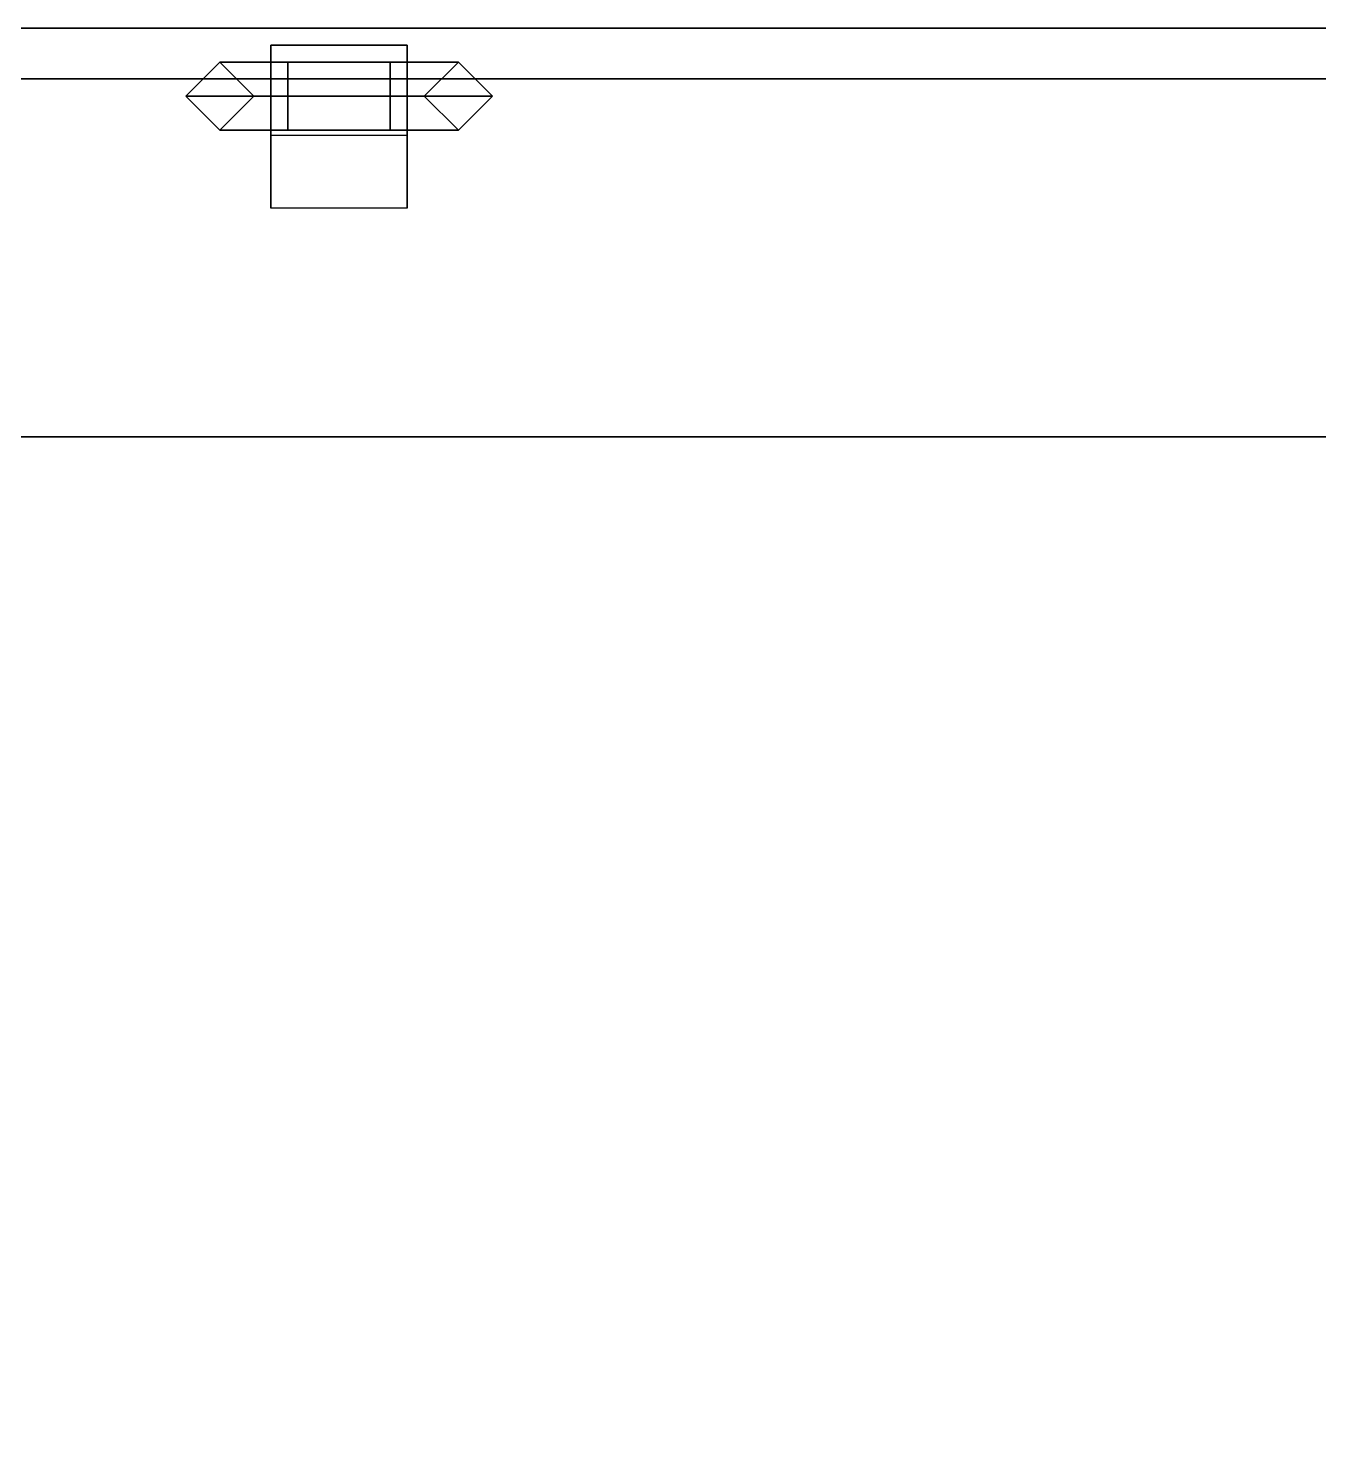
# Model space of a CAD drawing. Header units: millimetres. Extents: x -1.7 to 1.6, y -3.2 to 7.1.
# Drawn here: x -0.893 to -0.135, y 2.336 to 3.16 of the extents above; entities that cross this region are included whole.
import ezdxf

# ---------------------------------------------------------------- set-up
doc = ezdxf.new("R2010")
doc.units = ezdxf.units.MM
doc.header["$MEASUREMENT"] = 0

msp = doc.modelspace()

# ---------------------------------------------------------------- linework, layer by layer
for points in [[(0.96, 2.02, 1.82), (0.96, 3.16, 1.16), (-0.96, 3.16, 1.16), (-0.96, 2.02, 1.82)], [(0.96, 3.16, 1.16), (0.96, 3.13016, 1.07919), (-0.96, 3.13016, 1.07919), (-0.96, 3.16, 1.16)], [(-0.75, 3.15, 0.9), (-0.75, 3.05437, 0.87392), (-0.75, 3.09723, 0.99), (-0.75, 3.15, 0.99)], [(-0.75, 3.15, 0.99), (-0.75, 3.09723, 0.99), (-0.67, 3.09723, 0.99), (-0.67, 3.15, 0.99)], [(-0.67, 3.15, 0.99), (-0.67, 3.15, 0.9), (-0.75, 3.15, 0.9), (-0.75, 3.15, 0.99)], [(-0.67, 3.15, 0.9), (-0.67, 3.05437, 0.87392), (-0.75, 3.05437, 0.87392), (-0.75, 3.15, 0.9)], [(-0.67, 3.09723, 0.99), (-0.67, 3.05437, 0.87392), (-0.67, 3.15, 0.9), (-0.67, 3.15, 0.99)], [(-0.74, 3.14, 0.74), (-0.74, 3.12, 0.72), (-0.8, 3.12, 0.77), (-0.78, 3.14, 0.78)], [(-0.78, 3.14, 0.78), (-0.8, 3.12, 0.77), (-0.8, 3.12, 0.96), (-0.78, 3.14, 0.94)], [(-0.75, 3.12, 0.96), (-0.75, 3.14, 0.94), (-0.78, 3.14, 0.94), (-0.8, 3.12, 0.96)], [(-0.74, 3.12, 0.76), (-0.74, 3.14, 0.74), (-0.78, 3.14, 0.78), (-0.76, 3.12, 0.79)], [(-0.76, 3.12, 0.79), (-0.78, 3.14, 0.78), (-0.78, 3.14, 0.94), (-0.76, 3.12, 0.92)], [(-0.75, 3.14, 0.94), (-0.75, 3.12, 0.92), (-0.76, 3.12, 0.92), (-0.78, 3.14, 0.94)], [(-0.68, 3.14, 0.74), (-0.68, 3.12, 0.72), (-0.74, 3.12, 0.72), (-0.74, 3.14, 0.74)], [(-0.68, 3.12, 0.76), (-0.68, 3.14, 0.74), (-0.74, 3.14, 0.74), (-0.74, 3.12, 0.76)], [(-0.68, 3.12, 0.72), (-0.68, 3.14, 0.74), (-0.64, 3.14, 0.78), (-0.62, 3.12, 0.77)], [(-0.68, 3.14, 0.74), (-0.68, 3.12, 0.76), (-0.66, 3.12, 0.79), (-0.64, 3.14, 0.78)], [(-0.67, 3.12, 0.92), (-0.67, 3.14, 0.94), (-0.64, 3.14, 0.94), (-0.66, 3.12, 0.92)], [(-0.67, 3.14, 0.94), (-0.67, 3.12, 0.96), (-0.62, 3.12, 0.96), (-0.64, 3.14, 0.94)], [(-0.64, 3.14, 0.78), (-0.66, 3.12, 0.79), (-0.66, 3.12, 0.92), (-0.64, 3.14, 0.94)], [(-0.62, 3.12, 0.77), (-0.64, 3.14, 0.78), (-0.64, 3.14, 0.94), (-0.62, 3.12, 0.96)], [(0.96, 3.13016, 1.07919), (0.96, 2.92, 0.51), (-0.96, 2.92, 0.51), (-0.96, 3.13016, 1.07919)], [(-0.74, 3.12, 0.72), (-0.74, 3.1, 0.74), (-0.78, 3.1, 0.78), (-0.8, 3.12, 0.77)], [(-0.8, 3.12, 0.77), (-0.78, 3.1, 0.78), (-0.78, 3.1, 0.94), (-0.8, 3.12, 0.96)], [(-0.75, 3.1, 0.94), (-0.75, 3.12, 0.96), (-0.8, 3.12, 0.96), (-0.78, 3.1, 0.94)], [(-0.74, 3.1, 0.74), (-0.74, 3.12, 0.76), (-0.76, 3.12, 0.79), (-0.78, 3.1, 0.78)], [(-0.78, 3.1, 0.78), (-0.76, 3.12, 0.79), (-0.76, 3.12, 0.92), (-0.78, 3.1, 0.94)], [(-0.75, 3.12, 0.92), (-0.75, 3.1, 0.94), (-0.78, 3.1, 0.94), (-0.76, 3.12, 0.92)], [(-0.68, 3.12, 0.72), (-0.68, 3.1, 0.74), (-0.74, 3.1, 0.74), (-0.74, 3.12, 0.72)], [(-0.68, 3.1, 0.74), (-0.68, 3.12, 0.76), (-0.74, 3.12, 0.76), (-0.74, 3.1, 0.74)], [(-0.68, 3.1, 0.74), (-0.68, 3.12, 0.72), (-0.62, 3.12, 0.77), (-0.64, 3.1, 0.78)], [(-0.68, 3.12, 0.76), (-0.68, 3.1, 0.74), (-0.64, 3.1, 0.78), (-0.66, 3.12, 0.79)], [(-0.67, 3.1, 0.94), (-0.67, 3.12, 0.92), (-0.66, 3.12, 0.92), (-0.64, 3.1, 0.94)], [(-0.67, 3.12, 0.96), (-0.67, 3.1, 0.94), (-0.64, 3.1, 0.94), (-0.62, 3.12, 0.96)], [(-0.66, 3.12, 0.79), (-0.64, 3.1, 0.78), (-0.64, 3.1, 0.94), (-0.66, 3.12, 0.92)], [(-0.64, 3.1, 0.78), (-0.62, 3.12, 0.77), (-0.62, 3.12, 0.96), (-0.64, 3.1, 0.94)], [(0.96, 2.92, 0.51), (0.96, -2.73, 0.51), (-0.96, -2.73, 0.51), (-0.96, 2.92, 0.51)]]:
    msp.add_3dface(points)

doc.saveas('drawing.dxf')
